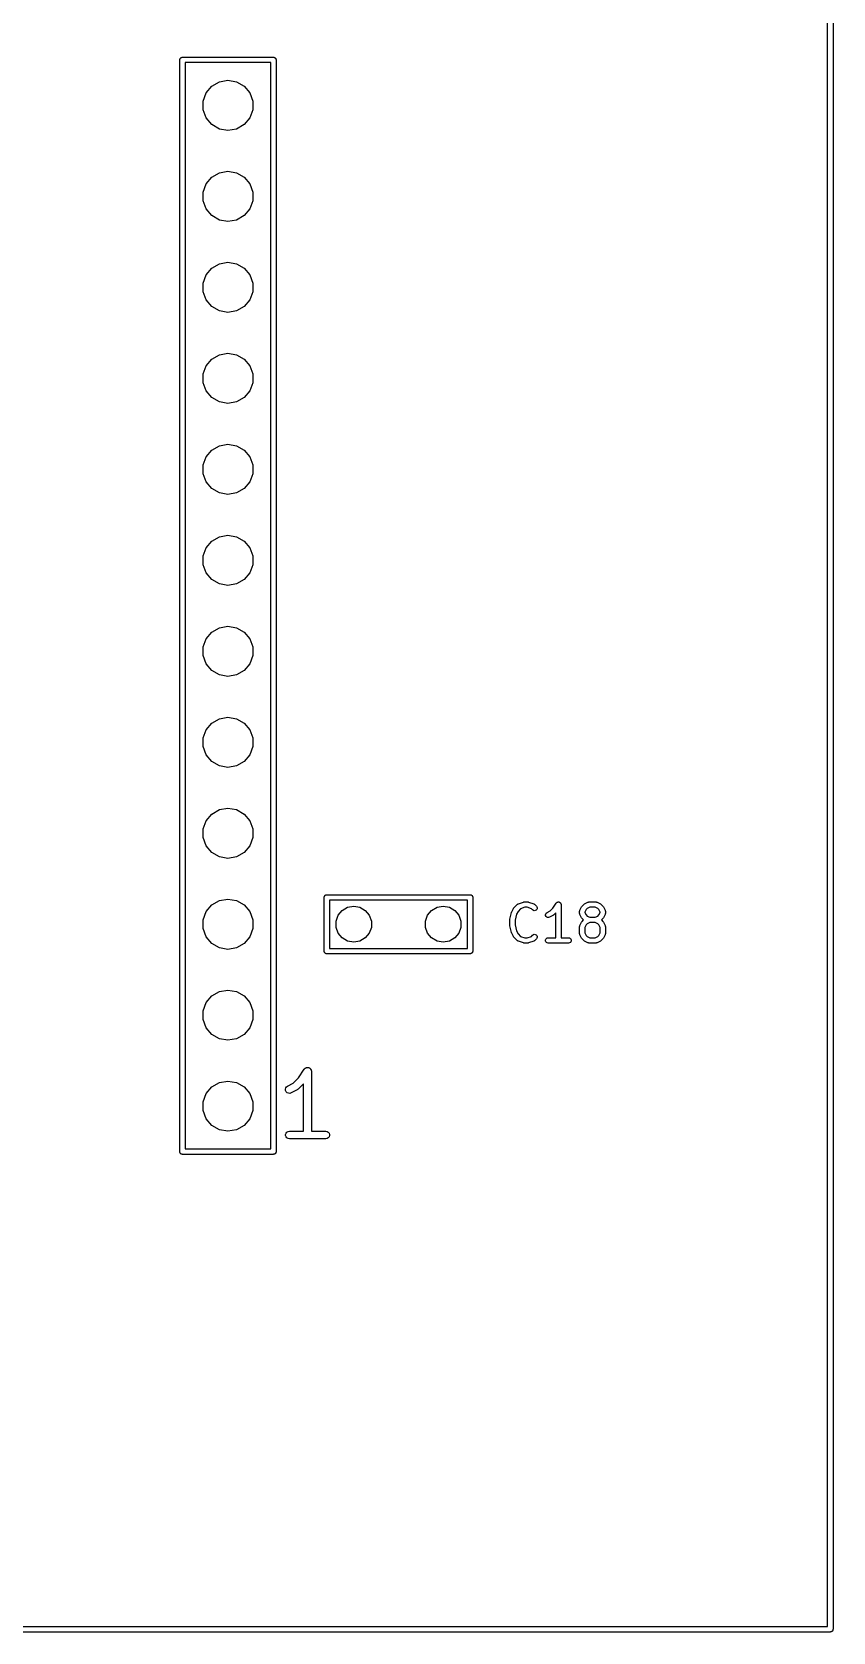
# Model space of a CAD drawing. Extents: x 25 to 346, y -457 to -16.
# Drawn here: x 323.14 to 345.51, y -456.64 to -411.97 of the extents above; entities that cross this region are included whole.
import ezdxf

# ---------------------------------------------------------------- set-up
doc = ezdxf.new("R2010")
doc.units = 0
doc.header["$MEASUREMENT"] = 0
doc.layers.add('BLACK', color=7, linetype='CONTINUOUS')

msp = doc.modelspace()

# ---------------------------------------------------------------- linework, layer by layer
at = {"layer": 'Black'}
for p, q in [((345.515, -16.51), (345.515, -456.565)), ((345.365, -456.49), (345.365, -16.585)), ((327.267, -412.75), (327.269, -412.744)), ((327.269, -412.737), (327.271, -412.731)), ((327.269, -412.744), (327.269, -412.737)), ((327.271, -412.731), (327.272, -412.724)), ((327.272, -412.724), (327.275, -412.719)), ((327.275, -412.719), (327.278, -412.712)), ((327.278, -412.712), (327.282, -412.707)), ((327.282, -412.707), (327.285, -412.702)), ((327.285, -412.702), (327.29, -412.698)), ((327.29, -412.698), (327.294, -412.693)), ((327.294, -412.693), (327.3, -412.689)), ((327.3, -412.689), (327.305, -412.685)), ((327.305, -412.685), (327.311, -412.683)), ((327.311, -412.683), (327.317, -412.68)), ((327.317, -412.68), (327.323, -412.678)), ((327.323, -412.678), (327.329, -412.676)), ((327.329, -412.676), (327.336, -412.676)), ((327.336, -412.676), (327.342, -412.675)), ((327.342, -412.675), (329.882, -412.675)), ((329.882, -412.675), (329.889, -412.676)), ((329.889, -412.676), (329.896, -412.676)), ((329.896, -412.676), (329.902, -412.678)), ((329.902, -412.678), (329.908, -412.68)), ((329.908, -412.68), (329.914, -412.683)), ((329.914, -412.683), (329.92, -412.685)), ((329.92, -412.685), (329.925, -412.689)), ((329.925, -412.689), (329.931, -412.693)), ((329.931, -412.693), (329.935, -412.698)), ((329.935, -412.698), (329.94, -412.702)), ((329.94, -412.702), (329.943, -412.707)), ((329.943, -412.707), (329.947, -412.712)), ((329.947, -412.712), (329.95, -412.719)), ((329.95, -412.719), (329.953, -412.724)), ((329.953, -412.724), (329.954, -412.731)), ((329.954, -412.731), (329.956, -412.737)), ((329.956, -412.737), (329.956, -412.744)), ((329.956, -412.744), (329.957, -412.75)), ((327.267, -417.83), (327.267, -412.75)), ((327.417, -412.825), (327.417, -417.83)), ((329.808, -412.825), (327.417, -412.825)), ((329.808, -417.83), (329.808, -412.825)), ((329.957, -412.75), (329.957, -417.83)), ((328.005, -413.669), (328.162, -413.483)), ((328.162, -413.483), (328.373, -413.361)), ((328.373, -413.361), (328.613, -413.319)), ((328.613, -413.319), (328.852, -413.361)), ((328.852, -413.361), (329.063, -413.483)), ((329.063, -413.483), (329.22, -413.669)), ((327.922, -413.898), (328.005, -413.669)), ((327.922, -414.142), (327.922, -413.898)), ((329.22, -413.669), (329.303, -413.898)), ((329.303, -413.898), (329.303, -414.142)), ((328.005, -414.371), (327.922, -414.142)), ((328.162, -414.557), (328.005, -414.371)), ((329.22, -414.371), (329.063, -414.557)), ((329.303, -414.142), (329.22, -414.371)), ((328.373, -414.679), (328.162, -414.557)), ((328.613, -414.721), (328.373, -414.679)), ((328.852, -414.679), (328.613, -414.721)), ((329.063, -414.557), (328.852, -414.679)), ((328.373, -415.901), (328.613, -415.859)), ((328.613, -415.859), (328.852, -415.901)), ((327.922, -416.438), (328.005, -416.209)), ((328.005, -416.209), (328.162, -416.023)), ((328.162, -416.023), (328.373, -415.901)), ((328.852, -415.901), (329.063, -416.023)), ((329.063, -416.023), (329.22, -416.209)), ((329.22, -416.209), (329.303, -416.438)), ((327.922, -416.682), (327.922, -416.438)), ((328.005, -416.911), (327.922, -416.682)), ((329.303, -416.682), (329.22, -416.911)), ((329.303, -416.438), (329.303, -416.682)), ((328.162, -417.097), (328.005, -416.911)), ((328.373, -417.219), (328.162, -417.097)), ((329.063, -417.097), (328.852, -417.219)), ((329.22, -416.911), (329.063, -417.097)), ((328.613, -417.261), (328.373, -417.219)), ((328.852, -417.219), (328.613, -417.261)), ((327.267, -443.23), (327.267, -417.83)), ((327.417, -417.83), (327.417, -443.155)), ((329.808, -443.155), (329.808, -417.83)), ((329.957, -417.83), (329.957, -443.23)), ((328.162, -418.563), (328.373, -418.441)), ((328.373, -418.441), (328.613, -418.399)), ((328.613, -418.399), (328.852, -418.441)), ((328.852, -418.441), (329.063, -418.563)), ((327.922, -418.978), (328.005, -418.749)), ((327.922, -419.222), (327.922, -418.978)), ((328.005, -418.749), (328.162, -418.563)), ((329.063, -418.563), (329.22, -418.749)), ((329.22, -418.749), (329.303, -418.978)), ((329.303, -418.978), (329.303, -419.222)), ((328.005, -419.451), (327.922, -419.222)), ((329.303, -419.222), (329.22, -419.451)), ((328.162, -419.637), (328.005, -419.451)), ((328.373, -419.759), (328.162, -419.637)), ((328.613, -419.801), (328.373, -419.759)), ((328.852, -419.759), (328.613, -419.801)), ((329.063, -419.637), (328.852, -419.759)), ((329.22, -419.451), (329.063, -419.637)), ((328.005, -421.289), (328.162, -421.103)), ((328.162, -421.103), (328.373, -420.981)), ((328.373, -420.981), (328.613, -420.939)), ((328.613, -420.939), (328.852, -420.981)), ((328.852, -420.981), (329.063, -421.103)), ((329.063, -421.103), (329.22, -421.289)), ((327.922, -421.518), (328.005, -421.289)), ((327.922, -421.762), (327.922, -421.518)), ((329.22, -421.289), (329.303, -421.518)), ((329.303, -421.518), (329.303, -421.762)), ((328.005, -421.991), (327.922, -421.762)), ((328.162, -422.177), (328.005, -421.991)), ((329.22, -421.991), (329.063, -422.177)), ((329.303, -421.762), (329.22, -421.991)), ((328.373, -422.299), (328.162, -422.177)), ((328.613, -422.341), (328.373, -422.299)), ((328.852, -422.299), (328.613, -422.341)), ((329.063, -422.177), (328.852, -422.299)), ((327.922, -424.058), (328.005, -423.829)), ((328.005, -423.829), (328.162, -423.643)), ((328.162, -423.643), (328.373, -423.521)), ((328.373, -423.521), (328.613, -423.479)), ((328.613, -423.479), (328.852, -423.521)), ((328.852, -423.521), (329.063, -423.643)), ((329.063, -423.643), (329.22, -423.829)), ((329.22, -423.829), (329.303, -424.058)), ((327.922, -424.302), (327.922, -424.058)), ((328.005, -424.531), (327.922, -424.302)), ((329.303, -424.302), (329.22, -424.531)), ((329.303, -424.058), (329.303, -424.302)), ((328.162, -424.717), (328.005, -424.531)), ((328.373, -424.839), (328.162, -424.717)), ((329.063, -424.717), (328.852, -424.839)), ((329.22, -424.531), (329.063, -424.717)), ((328.613, -424.881), (328.373, -424.839)), ((328.852, -424.839), (328.613, -424.881)), ((328.162, -426.183), (328.373, -426.061)), ((328.373, -426.061), (328.613, -426.019)), ((328.613, -426.019), (328.852, -426.061)), ((328.852, -426.061), (329.063, -426.183)), ((327.922, -426.598), (328.005, -426.369)), ((328.005, -426.369), (328.162, -426.183)), ((329.063, -426.183), (329.22, -426.369)), ((329.22, -426.369), (329.303, -426.598)), ((327.922, -426.842), (327.922, -426.598)), ((328.005, -427.071), (327.922, -426.842)), ((329.303, -426.842), (329.22, -427.071)), ((329.303, -426.598), (329.303, -426.842)), ((328.162, -427.257), (328.005, -427.071)), ((328.373, -427.379), (328.162, -427.257)), ((328.613, -427.421), (328.373, -427.379)), ((328.852, -427.379), (328.613, -427.421)), ((329.063, -427.257), (328.852, -427.379)), ((329.22, -427.071), (329.063, -427.257)), ((328.005, -428.909), (328.162, -428.723)), ((328.162, -428.723), (328.373, -428.601)), ((328.373, -428.601), (328.613, -428.559)), ((328.613, -428.559), (328.852, -428.601)), ((328.852, -428.601), (329.063, -428.723)), ((329.063, -428.723), (329.22, -428.909)), ((327.922, -429.138), (328.005, -428.909)), ((327.922, -429.382), (327.922, -429.138)), ((329.22, -428.909), (329.303, -429.138)), ((329.303, -429.138), (329.303, -429.382)), ((328.005, -429.611), (327.922, -429.382)), ((328.162, -429.797), (328.005, -429.611)), ((329.22, -429.611), (329.063, -429.797)), ((329.303, -429.382), (329.22, -429.611)), ((328.373, -429.919), (328.162, -429.797)), ((328.613, -429.961), (328.373, -429.919)), ((328.852, -429.919), (328.613, -429.961)), ((329.063, -429.797), (328.852, -429.919)), ((327.922, -431.678), (328.005, -431.449)), ((328.005, -431.449), (328.162, -431.263)), ((328.162, -431.263), (328.373, -431.141)), ((328.373, -431.141), (328.613, -431.099)), ((328.613, -431.099), (328.852, -431.141)), ((328.852, -431.141), (329.063, -431.263)), ((329.063, -431.263), (329.22, -431.449)), ((329.22, -431.449), (329.303, -431.678)), ((327.922, -431.922), (327.922, -431.678)), ((328.005, -432.151), (327.922, -431.922)), ((329.303, -431.922), (329.22, -432.151)), ((329.303, -431.678), (329.303, -431.922)), ((328.162, -432.337), (328.005, -432.151)), ((328.373, -432.459), (328.162, -432.337)), ((329.063, -432.337), (328.852, -432.459)), ((329.22, -432.151), (329.063, -432.337)), ((328.613, -432.501), (328.373, -432.459)), ((328.852, -432.459), (328.613, -432.501)), ((328.162, -433.803), (328.373, -433.681)), ((328.373, -433.681), (328.613, -433.639)), ((328.613, -433.639), (328.852, -433.681)), ((328.852, -433.681), (329.063, -433.803)), ((327.922, -434.218), (328.005, -433.989)), ((328.005, -433.989), (328.162, -433.803)), ((329.063, -433.803), (329.22, -433.989)), ((329.22, -433.989), (329.303, -434.218)), ((327.922, -434.462), (327.922, -434.218)), ((328.005, -434.691), (327.922, -434.462)), ((329.303, -434.462), (329.22, -434.691)), ((329.303, -434.218), (329.303, -434.462)), ((328.162, -434.877), (328.005, -434.691)), ((328.373, -434.999), (328.162, -434.877)), ((328.613, -435.041), (328.373, -434.999)), ((328.852, -434.999), (328.613, -435.041)), ((329.063, -434.877), (328.852, -434.999)), ((329.22, -434.691), (329.063, -434.877)), ((328.005, -436.529), (328.162, -436.343)), ((328.162, -436.343), (328.373, -436.221)), ((328.373, -436.221), (328.613, -436.179)), ((328.613, -436.179), (328.852, -436.221)), ((328.852, -436.221), (329.063, -436.343)), ((329.063, -436.343), (329.22, -436.529)), ((331.3, -436.13), (331.301, -436.124)), ((331.3, -437.63), (331.3, -436.13)), ((331.301, -436.117), (331.303, -436.111)), ((331.301, -436.124), (331.301, -436.117)), ((331.303, -436.111), (331.305, -436.104)), ((331.305, -436.104), (331.308, -436.099)), ((331.308, -436.099), (331.31, -436.092)), ((331.31, -436.092), (331.314, -436.087)), ((331.314, -436.087), (331.318, -436.082)), ((331.318, -436.082), (331.323, -436.078)), ((331.323, -436.078), (331.327, -436.073)), ((331.327, -436.073), (331.332, -436.069)), ((331.332, -436.069), (331.337, -436.065)), ((331.337, -436.065), (331.344, -436.063)), ((331.344, -436.063), (331.349, -436.06)), ((331.349, -436.06), (331.356, -436.058)), ((331.356, -436.058), (331.362, -436.056)), ((331.362, -436.056), (331.369, -436.056)), ((331.369, -436.056), (331.375, -436.055)), ((331.375, -436.055), (335.375, -436.055)), ((331.45, -436.205), (331.45, -437.555)), ((335.3, -436.205), (331.45, -436.205)), ((331.802, -436.496), (331.953, -436.408)), ((331.953, -436.408), (332.125, -436.378)), ((332.125, -436.378), (332.297, -436.408)), ((332.297, -436.408), (332.448, -436.496)), ((334.302, -436.496), (334.453, -436.408)), ((334.453, -436.408), (334.625, -436.378)), ((334.625, -436.378), (334.797, -436.408)), ((334.797, -436.408), (334.948, -436.496)), ((335.3, -437.555), (335.3, -436.205)), ((335.375, -436.055), (335.381, -436.056)), ((335.381, -436.056), (335.388, -436.056)), ((335.388, -436.056), (335.394, -436.058)), ((335.394, -436.058), (335.401, -436.06)), ((335.401, -436.06), (335.406, -436.063)), ((335.406, -436.063), (335.412, -436.065)), ((335.412, -436.065), (335.418, -436.069)), ((335.418, -436.069), (335.423, -436.073)), ((335.423, -436.073), (335.427, -436.078)), ((335.427, -436.078), (335.432, -436.082)), ((335.432, -436.082), (335.436, -436.087)), ((335.436, -436.087), (335.44, -436.092)), ((335.44, -436.092), (335.442, -436.099)), ((335.442, -436.099), (335.445, -436.104)), ((335.445, -436.104), (335.447, -436.111)), ((335.447, -436.111), (335.449, -436.117)), ((335.449, -436.117), (335.449, -436.124)), ((335.449, -436.124), (335.45, -436.13)), ((335.45, -436.13), (335.45, -437.63)), ((336.593, -436.432), (336.6, -436.422)), ((336.6, -436.422), (336.696, -436.327)), ((336.696, -436.327), (336.699, -436.324)), ((336.699, -436.324), (336.702, -436.321)), ((336.702, -436.321), (336.71, -436.317)), ((336.71, -436.317), (336.717, -436.312)), ((336.717, -436.312), (336.721, -436.311)), ((336.721, -436.311), (336.725, -436.309)), ((336.725, -436.309), (336.868, -436.261)), ((336.904, -436.407), (336.789, -436.446)), ((336.868, -436.261), (336.88, -436.259)), ((336.88, -436.259), (336.891, -436.257)), ((336.891, -436.257), (336.987, -436.257)), ((336.974, -436.407), (336.904, -436.407)), ((337.089, -436.446), (336.974, -436.407)), ((336.987, -436.257), (336.999, -436.259)), ((336.999, -436.259), (337.01, -436.261)), ((337.01, -436.261), (337.153, -436.309)), ((337.153, -436.309), (337.157, -436.311)), ((337.157, -436.311), (337.161, -436.312)), ((337.161, -436.312), (337.168, -436.317)), ((337.168, -436.317), (337.176, -436.321)), ((337.176, -436.321), (337.179, -436.324)), ((337.179, -436.324), (337.183, -436.327)), ((337.183, -436.327), (337.23, -436.375)), ((337.23, -436.375), (337.245, -436.396)), ((337.245, -436.396), (337.252, -436.421)), ((337.252, -436.421), (337.25, -436.447)), ((337.69, -436.427), (337.781, -436.291)), ((337.781, -436.291), (337.784, -436.288)), ((337.784, -436.288), (337.786, -436.284)), ((337.786, -436.284), (337.793, -436.278)), ((337.793, -436.278), (337.799, -436.272)), ((337.799, -436.272), (337.803, -436.27)), ((337.803, -436.27), (337.806, -436.267)), ((337.806, -436.267), (337.815, -436.264)), ((337.815, -436.264), (337.823, -436.26)), ((337.823, -436.26), (337.827, -436.26)), ((337.827, -436.26), (337.831, -436.259)), ((337.831, -436.259), (337.84, -436.259)), ((337.84, -436.259), (337.849, -436.258)), ((337.849, -436.258), (337.853, -436.259)), ((337.853, -436.259), (337.857, -436.259)), ((337.857, -436.259), (337.865, -436.262)), ((337.865, -436.262), (337.874, -436.264)), ((337.874, -436.264), (337.877, -436.266)), ((337.877, -436.266), (337.881, -436.267)), ((337.881, -436.267), (337.888, -436.273)), ((337.888, -436.273), (337.896, -436.278)), ((337.896, -436.278), (337.898, -436.282)), ((337.898, -436.282), (337.901, -436.284)), ((337.901, -436.284), (337.906, -436.292)), ((337.906, -436.292), (337.911, -436.299)), ((337.911, -436.299), (337.912, -436.303)), ((337.912, -436.303), (337.914, -436.307)), ((337.914, -436.307), (337.916, -436.316)), ((337.916, -436.316), (337.918, -436.324)), ((337.918, -436.324), (337.918, -436.328)), ((337.918, -436.328), (337.919, -436.332)), ((337.919, -436.332), (337.919, -437.257)), ((338.443, -436.489), (338.491, -436.394)), ((338.491, -436.394), (338.498, -436.384)), ((338.498, -436.384), (338.505, -436.375)), ((338.505, -436.375), (338.553, -436.327)), ((338.553, -436.327), (338.563, -436.32)), ((338.563, -436.32), (338.572, -436.313)), ((338.572, -436.313), (338.667, -436.265)), ((338.719, -436.407), (338.65, -436.442)), ((338.667, -436.265), (338.672, -436.264)), ((338.672, -436.264), (338.675, -436.262)), ((338.675, -436.262), (338.684, -436.26)), ((338.684, -436.26), (338.692, -436.258)), ((338.692, -436.258), (338.697, -436.258)), ((338.697, -436.258), (338.701, -436.257)), ((338.701, -436.257), (338.891, -436.257)), ((338.874, -436.407), (338.719, -436.407)), ((338.942, -436.442), (338.874, -436.407)), ((338.891, -436.257), (338.896, -436.258)), ((338.896, -436.258), (338.9, -436.258)), ((338.9, -436.258), (338.908, -436.26)), ((338.908, -436.26), (338.917, -436.262)), ((338.917, -436.262), (338.921, -436.264)), ((338.921, -436.264), (338.925, -436.265)), ((338.925, -436.265), (339.02, -436.313)), ((339.02, -436.313), (339.03, -436.32)), ((339.03, -436.32), (339.04, -436.327)), ((339.04, -436.327), (339.087, -436.375)), ((339.087, -436.375), (339.094, -436.384)), ((339.094, -436.384), (339.101, -436.394)), ((339.101, -436.394), (339.149, -436.489)), ((327.922, -436.758), (328.005, -436.529)), ((327.922, -437.002), (327.922, -436.758)), ((329.22, -436.529), (329.303, -436.758)), ((329.303, -436.758), (329.303, -437.002)), ((331.631, -436.793), (331.69, -436.629)), ((331.631, -436.967), (331.631, -436.793)), ((331.69, -436.629), (331.802, -436.496)), ((332.448, -436.496), (332.56, -436.629)), ((332.56, -436.629), (332.619, -436.793)), ((332.619, -436.793), (332.619, -436.967)), ((334.131, -436.793), (334.19, -436.629)), ((334.131, -436.967), (334.131, -436.793)), ((334.19, -436.629), (334.302, -436.496)), ((334.948, -436.496), (335.06, -436.629)), ((335.06, -436.629), (335.119, -436.793)), ((335.119, -436.793), (335.119, -436.967)), ((336.483, -436.761), (336.485, -436.752)), ((336.483, -436.904), (336.483, -436.761)), ((336.485, -436.743), (336.533, -436.552)), ((336.485, -436.752), (336.485, -436.743)), ((336.533, -436.552), (336.536, -436.545)), ((336.536, -436.545), (336.539, -436.537)), ((336.539, -436.537), (336.586, -436.442)), ((336.586, -436.442), (336.593, -436.432)), ((336.676, -436.597), (336.633, -436.77)), ((336.633, -436.77), (336.633, -436.895)), ((336.715, -436.52), (336.676, -436.597)), ((336.789, -436.446), (336.715, -436.52)), ((337.124, -436.481), (337.089, -436.446)), ((337.145, -436.496), (337.124, -436.481)), ((337.171, -436.502), (337.145, -436.496)), ((337.197, -436.5), (337.171, -436.502)), ((337.22, -436.489), (337.197, -436.5)), ((337.239, -436.471), (337.22, -436.489)), ((337.25, -436.447), (337.239, -436.471)), ((337.483, -436.614), (337.489, -436.588)), ((337.486, -436.639), (337.483, -436.614)), ((337.498, -436.663), (337.486, -436.639)), ((337.489, -436.588), (337.504, -436.567)), ((337.517, -436.681), (337.498, -436.663)), ((337.504, -436.567), (337.525, -436.551)), ((337.541, -436.691), (337.517, -436.681)), ((337.525, -436.551), (337.609, -436.509)), ((337.567, -436.693), (337.541, -436.691)), ((337.592, -436.685), (337.567, -436.693)), ((337.687, -436.638), (337.592, -436.685)), ((337.609, -436.509), (337.69, -436.427)), ((337.697, -436.63), (337.687, -436.638)), ((337.706, -436.624), (337.697, -436.63)), ((337.769, -436.561), (337.706, -436.624)), ((337.769, -437.257), (337.769, -436.561)), ((338.435, -436.523), (338.436, -436.519)), ((338.435, -436.57), (338.435, -436.523)), ((338.436, -436.575), (338.435, -436.57)), ((338.436, -436.514), (338.438, -436.506)), ((338.436, -436.519), (338.436, -436.514)), ((338.436, -436.579), (338.436, -436.575)), ((338.438, -436.587), (338.436, -436.579)), ((338.438, -436.506), (338.44, -436.497)), ((338.44, -436.596), (338.438, -436.587)), ((338.44, -436.497), (338.442, -436.493)), ((338.442, -436.6), (338.44, -436.596)), ((338.442, -436.493), (338.443, -436.489)), ((338.443, -436.604), (338.442, -436.6)), ((338.491, -436.699), (338.443, -436.604)), ((338.443, -436.918), (338.491, -436.823)), ((338.498, -436.709), (338.491, -436.699)), ((338.491, -436.823), (338.498, -436.813)), ((338.505, -436.719), (338.498, -436.709)), ((338.498, -436.813), (338.505, -436.803)), ((338.547, -436.761), (338.505, -436.719)), ((338.505, -436.803), (338.547, -436.761)), ((338.62, -436.472), (338.585, -436.541)), ((338.585, -436.541), (338.585, -436.553)), ((338.585, -436.553), (338.62, -436.621)), ((338.65, -436.442), (338.62, -436.472)), ((338.62, -436.621), (338.65, -436.652)), ((338.65, -436.87), (338.62, -436.901)), ((338.65, -436.652), (338.719, -436.686)), ((338.719, -436.836), (338.65, -436.87)), ((338.719, -436.686), (338.874, -436.686)), ((338.874, -436.836), (338.719, -436.836)), ((338.874, -436.686), (338.942, -436.652)), ((338.942, -436.87), (338.874, -436.836)), ((338.973, -436.472), (338.942, -436.442)), ((338.942, -436.652), (338.973, -436.621)), ((338.973, -436.901), (338.942, -436.87)), ((339.007, -436.541), (338.973, -436.472)), ((338.973, -436.621), (339.007, -436.553)), ((339.007, -436.553), (339.007, -436.541)), ((339.087, -436.719), (339.045, -436.761)), ((339.045, -436.761), (339.087, -436.803)), ((339.094, -436.709), (339.087, -436.719)), ((339.087, -436.803), (339.094, -436.813)), ((339.101, -436.699), (339.094, -436.709)), ((339.094, -436.813), (339.101, -436.823)), ((339.149, -436.604), (339.101, -436.699)), ((339.101, -436.823), (339.149, -436.918)), ((339.149, -436.489), (339.15, -436.493)), ((339.15, -436.6), (339.149, -436.604)), ((339.15, -436.493), (339.152, -436.497)), ((339.152, -436.596), (339.15, -436.6)), ((339.152, -436.497), (339.154, -436.506)), ((339.154, -436.587), (339.152, -436.596)), ((339.154, -436.506), (339.156, -436.514)), ((339.156, -436.579), (339.154, -436.587)), ((339.156, -436.514), (339.156, -436.519)), ((339.156, -436.519), (339.157, -436.523)), ((339.157, -436.57), (339.156, -436.575)), ((339.156, -436.575), (339.156, -436.579)), ((339.157, -436.523), (339.157, -436.57)), ((328.005, -437.231), (327.922, -437.002)), ((328.162, -437.417), (328.005, -437.231)), ((329.22, -437.231), (329.063, -437.417)), ((329.303, -437.002), (329.22, -437.231)), ((331.69, -437.131), (331.631, -436.967)), ((331.802, -437.264), (331.69, -437.131)), ((331.953, -437.352), (331.802, -437.264)), ((332.448, -437.264), (332.297, -437.352)), ((332.56, -437.131), (332.448, -437.264)), ((332.619, -436.967), (332.56, -437.131)), ((334.19, -437.131), (334.131, -436.967)), ((334.302, -437.264), (334.19, -437.131)), ((334.453, -437.352), (334.302, -437.264)), ((334.948, -437.264), (334.797, -437.352)), ((335.06, -437.131), (334.948, -437.264)), ((335.119, -436.967), (335.06, -437.131)), ((336.485, -436.913), (336.483, -436.904)), ((336.485, -436.922), (336.485, -436.913)), ((336.533, -437.112), (336.485, -436.922)), ((336.536, -437.12), (336.533, -437.112)), ((336.539, -437.128), (336.536, -437.12)), ((336.586, -437.223), (336.539, -437.128)), ((336.593, -437.233), (336.586, -437.223)), ((336.6, -437.243), (336.593, -437.233)), ((336.696, -437.338), (336.6, -437.243)), ((336.633, -436.895), (336.676, -437.068)), ((336.676, -437.068), (336.715, -437.145)), ((336.715, -437.145), (336.789, -437.219)), ((336.789, -437.219), (336.904, -437.257)), ((336.904, -437.257), (336.974, -437.257)), ((336.974, -437.257), (337.089, -437.219)), ((337.089, -437.219), (337.124, -437.184)), ((337.124, -437.184), (337.145, -437.169)), ((337.145, -437.169), (337.171, -437.162)), ((337.171, -437.162), (337.197, -437.165)), ((337.23, -437.29), (337.183, -437.338)), ((337.197, -437.165), (337.22, -437.176)), ((337.22, -437.176), (337.239, -437.194)), ((337.245, -437.269), (337.23, -437.29)), ((337.239, -437.194), (337.25, -437.218)), ((337.252, -437.244), (337.245, -437.269)), ((337.25, -437.218), (337.252, -437.244)), ((337.484, -437.319), (337.493, -437.295)), ((337.493, -437.295), (337.51, -437.275)), ((337.51, -437.275), (337.532, -437.262)), ((337.532, -437.262), (337.558, -437.257)), ((337.558, -437.257), (337.769, -437.257)), ((337.919, -437.257), (338.13, -437.257)), ((338.13, -437.257), (338.155, -437.262)), ((338.155, -437.262), (338.178, -437.275)), ((338.178, -437.275), (338.194, -437.295)), ((338.194, -437.295), (338.203, -437.319)), ((338.435, -436.951), (338.436, -436.947)), ((338.435, -437.142), (338.435, -436.951)), ((338.436, -437.146), (338.435, -437.142)), ((338.436, -436.943), (338.438, -436.934)), ((338.436, -436.947), (338.436, -436.943)), ((338.436, -437.15), (338.436, -437.146)), ((338.438, -437.159), (338.436, -437.15)), ((338.438, -436.934), (338.44, -436.926)), ((338.44, -437.168), (338.438, -437.159)), ((338.44, -436.926), (338.442, -436.922)), ((338.442, -437.171), (338.44, -437.168)), ((338.442, -436.922), (338.443, -436.918)), ((338.443, -437.175), (338.442, -437.171)), ((338.491, -437.271), (338.443, -437.175)), ((338.498, -437.28), (338.491, -437.271)), ((338.505, -437.29), (338.498, -437.28)), ((338.553, -437.338), (338.505, -437.29)), ((338.62, -436.901), (338.585, -436.969)), ((338.585, -436.969), (338.585, -437.124)), ((338.585, -437.124), (338.62, -437.193)), ((338.62, -437.193), (338.65, -437.223)), ((338.65, -437.223), (338.719, -437.257)), ((338.719, -437.257), (338.874, -437.257)), ((338.874, -437.257), (338.942, -437.223)), ((338.942, -437.223), (338.973, -437.193)), ((339.007, -436.969), (338.973, -436.901)), ((338.973, -437.193), (339.007, -437.124)), ((339.007, -437.124), (339.007, -436.969)), ((339.087, -437.29), (339.04, -437.338)), ((339.094, -437.28), (339.087, -437.29)), ((339.101, -437.271), (339.094, -437.28)), ((339.149, -437.175), (339.101, -437.271)), ((339.149, -436.918), (339.15, -436.922)), ((339.15, -437.171), (339.149, -437.175)), ((339.15, -436.922), (339.152, -436.926)), ((339.152, -437.168), (339.15, -437.171)), ((339.152, -436.926), (339.154, -436.934)), ((339.154, -437.159), (339.152, -437.168)), ((339.154, -436.934), (339.156, -436.943)), ((339.156, -437.15), (339.154, -437.159)), ((339.156, -436.943), (339.156, -436.947)), ((339.156, -436.947), (339.157, -436.951)), ((339.157, -437.142), (339.156, -437.146)), ((339.156, -437.146), (339.156, -437.15)), ((339.157, -436.951), (339.157, -437.142)), ((328.373, -437.539), (328.162, -437.417)), ((328.613, -437.581), (328.373, -437.539)), ((328.852, -437.539), (328.613, -437.581)), ((329.063, -437.417), (328.852, -437.539)), ((331.301, -437.636), (331.3, -437.63)), ((331.301, -437.643), (331.301, -437.636)), ((331.303, -437.649), (331.301, -437.643)), ((331.305, -437.656), (331.303, -437.649)), ((331.308, -437.661), (331.305, -437.656)), ((331.31, -437.667), (331.308, -437.661)), ((331.314, -437.673), (331.31, -437.667)), ((331.318, -437.678), (331.314, -437.673)), ((331.323, -437.682), (331.318, -437.678)), ((331.327, -437.687), (331.323, -437.682)), ((331.332, -437.691), (331.327, -437.687)), ((331.337, -437.695), (331.332, -437.691)), ((331.344, -437.697), (331.337, -437.695)), ((331.349, -437.7), (331.344, -437.697)), ((331.356, -437.702), (331.349, -437.7)), ((331.362, -437.704), (331.356, -437.702)), ((331.369, -437.704), (331.362, -437.704)), ((331.375, -437.705), (331.369, -437.704)), ((335.375, -437.705), (331.375, -437.705)), ((331.45, -437.555), (335.3, -437.555)), ((332.125, -437.382), (331.953, -437.352)), ((332.297, -437.352), (332.125, -437.382)), ((334.625, -437.382), (334.453, -437.352)), ((334.797, -437.352), (334.625, -437.382)), ((335.381, -437.704), (335.375, -437.705)), ((335.388, -437.704), (335.381, -437.704)), ((335.394, -437.702), (335.388, -437.704)), ((335.401, -437.7), (335.394, -437.702)), ((335.406, -437.697), (335.401, -437.7)), ((335.412, -437.695), (335.406, -437.697)), ((335.418, -437.691), (335.412, -437.695)), ((335.423, -437.687), (335.418, -437.691)), ((335.427, -437.682), (335.423, -437.687)), ((335.432, -437.678), (335.427, -437.682)), ((335.436, -437.673), (335.432, -437.678)), ((335.44, -437.667), (335.436, -437.673)), ((335.442, -437.661), (335.44, -437.667)), ((335.445, -437.656), (335.442, -437.661)), ((335.447, -437.649), (335.445, -437.656)), ((335.449, -437.643), (335.447, -437.649)), ((335.45, -437.63), (335.449, -437.636)), ((335.449, -437.636), (335.449, -437.643)), ((336.699, -437.34), (336.696, -437.338)), ((336.702, -437.344), (336.699, -437.34)), ((336.71, -437.348), (336.702, -437.344)), ((336.717, -437.353), (336.71, -437.348)), ((336.721, -437.354), (336.717, -437.353)), ((336.725, -437.356), (336.721, -437.354)), ((336.868, -437.404), (336.725, -437.356)), ((336.88, -437.405), (336.868, -437.404)), ((336.891, -437.407), (336.88, -437.405)), ((336.987, -437.407), (336.891, -437.407)), ((336.999, -437.405), (336.987, -437.407)), ((337.01, -437.404), (336.999, -437.405)), ((337.153, -437.356), (337.01, -437.404)), ((337.157, -437.354), (337.153, -437.356)), ((337.161, -437.353), (337.157, -437.354)), ((337.168, -437.348), (337.161, -437.353)), ((337.176, -437.344), (337.168, -437.348)), ((337.179, -437.34), (337.176, -437.344)), ((337.183, -437.338), (337.179, -437.34)), ((337.484, -437.345), (337.484, -437.319)), ((337.493, -437.37), (337.484, -437.345)), ((337.51, -437.39), (337.493, -437.37)), ((337.532, -437.403), (337.51, -437.39)), ((337.558, -437.407), (337.532, -437.403)), ((338.13, -437.407), (337.558, -437.407)), ((338.155, -437.403), (338.13, -437.407)), ((338.178, -437.39), (338.155, -437.403)), ((338.194, -437.37), (338.178, -437.39)), ((338.203, -437.345), (338.194, -437.37)), ((338.203, -437.319), (338.203, -437.345)), ((338.563, -437.345), (338.553, -437.338)), ((338.572, -437.352), (338.563, -437.345)), ((338.667, -437.399), (338.572, -437.352)), ((338.672, -437.401), (338.667, -437.399)), ((338.675, -437.403), (338.672, -437.401)), ((338.684, -437.404), (338.675, -437.403)), ((338.692, -437.407), (338.684, -437.404)), ((338.697, -437.407), (338.692, -437.407)), ((338.701, -437.407), (338.697, -437.407)), ((338.891, -437.407), (338.701, -437.407)), ((338.896, -437.407), (338.891, -437.407)), ((338.9, -437.407), (338.896, -437.407)), ((338.908, -437.404), (338.9, -437.407)), ((338.917, -437.403), (338.908, -437.404)), ((338.921, -437.401), (338.917, -437.403)), ((338.925, -437.399), (338.921, -437.401)), ((339.02, -437.352), (338.925, -437.399)), ((339.03, -437.345), (339.02, -437.352)), ((339.04, -437.338), (339.03, -437.345)), ((327.922, -439.298), (328.005, -439.069)), ((328.005, -439.069), (328.162, -438.883)), ((328.162, -438.883), (328.373, -438.761)), ((328.373, -438.761), (328.613, -438.719)), ((328.613, -438.719), (328.852, -438.761)), ((328.852, -438.761), (329.063, -438.883)), ((329.063, -438.883), (329.22, -439.069)), ((329.22, -439.069), (329.303, -439.298)), ((327.922, -439.542), (327.922, -439.298)), ((328.005, -439.771), (327.922, -439.542)), ((329.303, -439.542), (329.22, -439.771)), ((329.303, -439.298), (329.303, -439.542)), ((328.162, -439.957), (328.005, -439.771)), ((328.373, -440.079), (328.162, -439.957)), ((329.063, -439.957), (328.852, -440.079)), ((329.22, -439.771), (329.063, -439.957)), ((328.613, -440.121), (328.373, -440.079)), ((328.852, -440.079), (328.613, -440.121)), ((330.781, -440.893), (330.793, -440.888)), ((330.793, -440.888), (330.805, -440.883)), ((330.805, -440.883), (330.811, -440.882)), ((330.811, -440.882), (330.816, -440.88)), ((330.816, -440.88), (330.829, -440.88)), ((330.829, -440.88), (330.842, -440.879)), ((330.842, -440.879), (330.848, -440.88)), ((330.848, -440.88), (330.854, -440.88)), ((330.854, -440.88), (330.866, -440.884)), ((330.866, -440.884), (330.878, -440.887)), ((330.878, -440.887), (330.883, -440.891)), ((330.883, -440.891), (330.889, -440.893)), ((328.162, -441.423), (328.373, -441.301)), ((328.373, -441.301), (328.613, -441.259)), ((328.613, -441.259), (328.852, -441.301)), ((328.852, -441.301), (329.063, -441.423)), ((330.279, -441.398), (330.432, -441.321)), ((330.432, -441.321), (330.582, -441.172)), ((330.727, -441.332), (330.573, -441.486)), ((330.582, -441.172), (330.745, -440.926)), ((330.727, -442.656), (330.727, -441.332)), ((330.745, -440.926), (330.749, -440.922)), ((330.749, -440.922), (330.752, -440.917)), ((330.752, -440.917), (330.762, -440.909)), ((330.762, -440.909), (330.771, -440.899)), ((330.771, -440.899), (330.776, -440.897)), ((330.776, -440.897), (330.781, -440.893)), ((330.889, -440.893), (330.899, -440.901)), ((330.899, -440.901), (330.91, -440.908)), ((330.91, -440.908), (330.913, -440.913)), ((330.913, -440.913), (330.918, -440.917)), ((330.918, -440.917), (330.924, -440.928)), ((330.924, -440.928), (330.932, -440.938)), ((330.932, -440.938), (330.933, -440.944)), ((330.933, -440.944), (330.936, -440.949)), ((330.936, -440.949), (330.939, -440.962)), ((330.939, -440.962), (330.942, -440.974)), ((330.942, -440.974), (330.942, -440.98)), ((330.942, -440.98), (330.943, -440.986)), ((330.943, -440.986), (330.943, -442.656)), ((327.922, -441.838), (328.005, -441.609)), ((328.005, -441.609), (328.162, -441.423)), ((329.063, -441.423), (329.22, -441.609)), ((329.22, -441.609), (329.303, -441.838)), ((330.219, -441.488), (330.228, -441.451)), ((330.224, -441.525), (330.219, -441.488)), ((330.24, -441.559), (330.224, -441.525)), ((330.228, -441.451), (330.249, -441.42)), ((330.268, -441.584), (330.24, -441.559)), ((330.249, -441.42), (330.279, -441.398)), ((330.302, -441.599), (330.268, -441.584)), ((330.339, -441.602), (330.302, -441.599)), ((330.375, -441.591), (330.339, -441.602)), ((330.545, -441.506), (330.375, -441.591)), ((330.558, -441.496), (330.545, -441.506)), ((330.573, -441.486), (330.558, -441.496)), ((327.922, -442.082), (327.922, -441.838)), ((328.005, -442.311), (327.922, -442.082)), ((329.303, -442.082), (329.22, -442.311)), ((329.303, -441.838), (329.303, -442.082)), ((328.162, -442.497), (328.005, -442.311)), ((328.373, -442.619), (328.162, -442.497)), ((328.613, -442.661), (328.373, -442.619)), ((328.852, -442.619), (328.613, -442.661)), ((329.063, -442.497), (328.852, -442.619)), ((329.22, -442.311), (329.063, -442.497)), ((330.258, -442.682), (330.29, -442.663)), ((330.29, -442.663), (330.327, -442.656)), ((330.327, -442.656), (330.727, -442.656)), ((330.943, -442.656), (331.343, -442.656)), ((331.343, -442.656), (331.38, -442.663)), ((331.38, -442.663), (331.412, -442.682)), ((330.221, -442.746), (330.234, -442.71)), ((330.221, -442.783), (330.221, -442.746)), ((330.234, -442.818), (330.221, -442.783)), ((330.234, -442.71), (330.258, -442.682)), ((330.258, -442.847), (330.234, -442.818)), ((330.29, -442.866), (330.258, -442.847)), ((330.327, -442.872), (330.29, -442.866)), ((331.343, -442.872), (330.327, -442.872)), ((331.38, -442.866), (331.343, -442.872)), ((331.412, -442.847), (331.38, -442.866)), ((331.412, -442.682), (331.436, -442.71)), ((331.436, -442.818), (331.412, -442.847)), ((331.436, -442.71), (331.449, -442.746)), ((331.449, -442.783), (331.436, -442.818)), ((331.449, -442.746), (331.449, -442.783)), ((327.269, -443.236), (327.267, -443.23)), ((327.269, -443.243), (327.269, -443.236)), ((327.271, -443.249), (327.269, -443.243)), ((327.272, -443.256), (327.271, -443.249)), ((327.275, -443.261), (327.272, -443.256)), ((327.278, -443.267), (327.275, -443.261)), ((327.282, -443.273), (327.278, -443.267)), ((327.285, -443.278), (327.282, -443.273)), ((327.29, -443.282), (327.285, -443.278)), ((327.294, -443.287), (327.29, -443.282)), ((327.3, -443.291), (327.294, -443.287)), ((327.305, -443.295), (327.3, -443.291)), ((327.311, -443.297), (327.305, -443.295)), ((327.317, -443.3), (327.311, -443.297)), ((327.323, -443.302), (327.317, -443.3)), ((327.329, -443.304), (327.323, -443.302)), ((327.336, -443.304), (327.329, -443.304)), ((327.342, -443.305), (327.336, -443.304)), ((329.882, -443.305), (327.342, -443.305)), ((327.417, -443.155), (329.808, -443.155)), ((329.889, -443.304), (329.882, -443.305)), ((329.896, -443.304), (329.889, -443.304)), ((329.902, -443.302), (329.896, -443.304)), ((329.908, -443.3), (329.902, -443.302)), ((329.914, -443.297), (329.908, -443.3)), ((329.92, -443.295), (329.914, -443.297)), ((329.925, -443.291), (329.92, -443.295)), ((329.931, -443.287), (329.925, -443.291)), ((329.935, -443.282), (329.931, -443.287)), ((329.94, -443.278), (329.935, -443.282)), ((329.943, -443.273), (329.94, -443.278)), ((329.947, -443.267), (329.943, -443.273)), ((329.95, -443.261), (329.947, -443.267)), ((329.953, -443.256), (329.95, -443.261)), ((329.954, -443.249), (329.953, -443.256)), ((329.956, -443.243), (329.954, -443.249)), ((329.957, -443.23), (329.956, -443.236)), ((329.956, -443.236), (329.956, -443.243)), ((25.475, -456.49), (345.365, -456.49)), ((345.44, -456.64), (25.4, -456.64)), ((345.446, -456.639), (345.44, -456.64)), ((345.453, -456.639), (345.446, -456.639)), ((345.459, -456.637), (345.453, -456.639)), ((345.466, -456.635), (345.459, -456.637)), ((345.471, -456.632), (345.466, -456.635)), ((345.477, -456.63), (345.471, -456.632)), ((345.483, -456.626), (345.477, -456.63)), ((345.488, -456.622), (345.483, -456.626)), ((345.492, -456.617), (345.488, -456.622)), ((345.497, -456.613), (345.492, -456.617)), ((345.501, -456.608), (345.497, -456.613)), ((345.505, -456.602), (345.501, -456.608)), ((345.507, -456.596), (345.505, -456.602)), ((345.51, -456.591), (345.507, -456.596)), ((345.512, -456.584), (345.51, -456.591)), ((345.514, -456.578), (345.512, -456.584)), ((345.515, -456.565), (345.514, -456.571)), ((345.514, -456.571), (345.514, -456.578))]:
    msp.add_line(p, q, dxfattribs=at)

doc.saveas('drawing.dxf')
